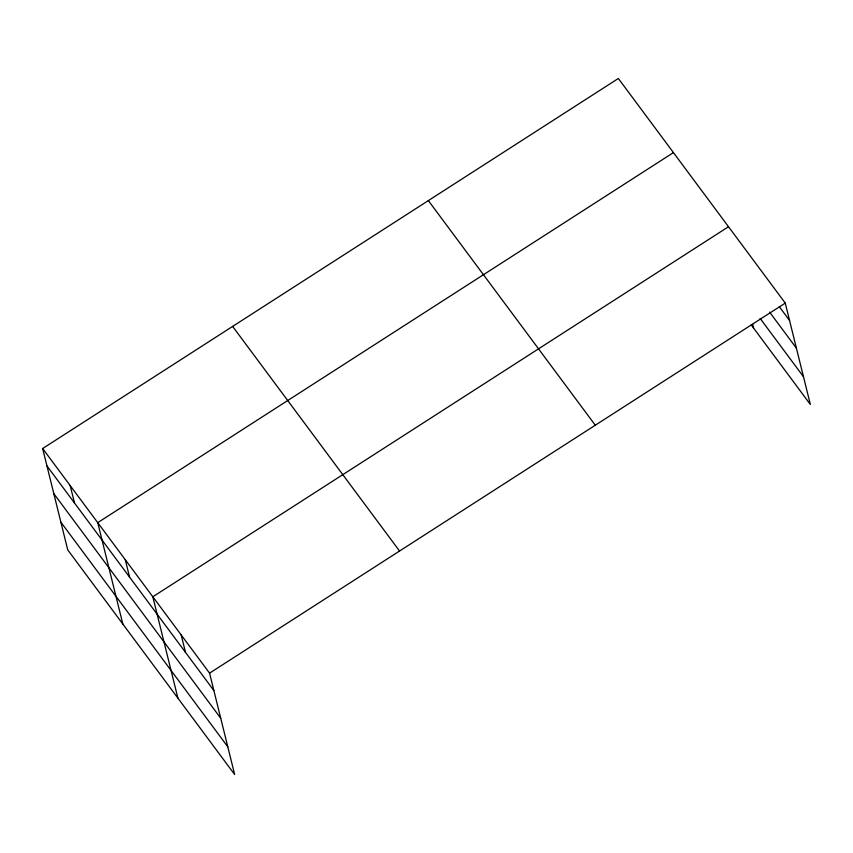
<?xml version="1.0" encoding="UTF-8"?>
<svg xmlns="http://www.w3.org/2000/svg" width="853" height="853" viewBox="0 0 853 853"><rect width="100%" height="100%" fill="white"/><g stroke="black" fill="none" stroke-linecap="round" stroke-linejoin="round"><path stroke-width="1.28" d="M42.65 448.529L209.571 673.145L234.65 774.524L67.739 549.897L42.65 448.529L618.35 78.476L785.261 303.103L810.35 404.471L751.237 324.918M673.433 152.602L97.732 522.654L122.821 624.023M728.515 226.727L152.815 596.78L177.904 698.149M209.571 673.145L785.261 303.103M779.322 306.707L789.569 320.493M769.63 312.145L796.425 348.205M760.14 318.425L803.494 376.759M428.366 200.594L595.287 425.21M232.634 326.411L399.545 551.027M46.958 465.93L213.868 690.546M53.814 493.642L220.735 718.258M60.883 522.185L227.794 746.812M752.666 324.321L753.594 328.096M181.188 634.963L185.496 652.364M125.274 559.717L129.581 577.118M70.191 485.592L74.499 502.993"/></g></svg>
